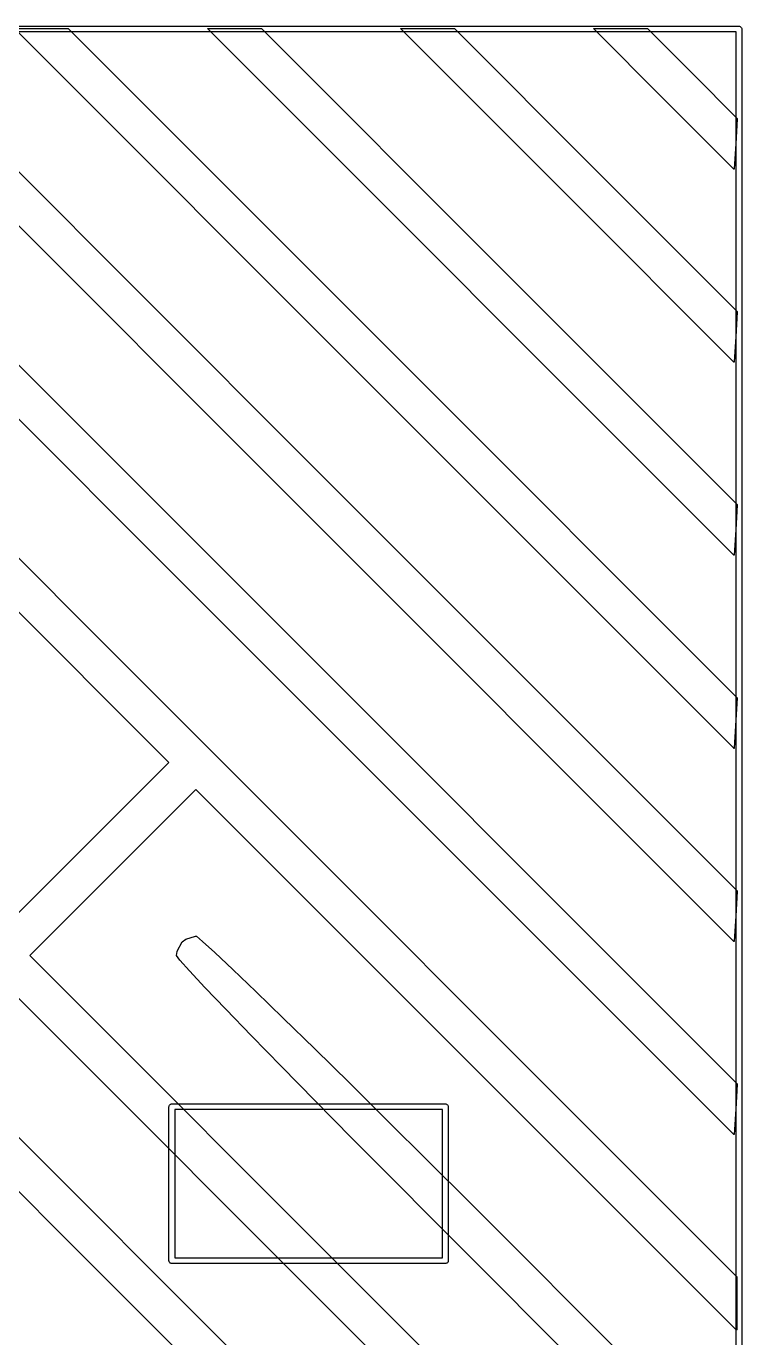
# Model space of a CAD drawing. Extents: x 195.4 to 235.6, y -143.1 to -103.
# Drawn here: x 223 to 235.55, y -125.95 to -102.95 of the extents above; entities that cross this region are included whole.
import ezdxf

# ---------------------------------------------------------------- set-up
doc = ezdxf.new("R2010")
doc.units = 0
doc.layers.add('BLACK', color=7, linetype='CONTINUOUS')

msp = doc.modelspace()

# ---------------------------------------------------------------- linework, layer by layer
at = {"layer": 'BLACK', "linetype": 'CONTINUOUS'}
for p, q in [((195.502, -102.95), (235.498, -102.95)), ((203.413, -102.99), (235.46, -135.036)), ((213.573, -102.99), (224.517, -113.933)), ((225.716, -112.692), (216.022, -102.997)), ((216.96, -102.99), (226.215, -112.245)), ((227.41, -110.999), (219.409, -102.997)), ((220.347, -102.99), (227.909, -110.552)), ((229.103, -109.306), (222.796, -102.997)), ((222.799, -102.989), (223.731, -102.989)), ((223.731, -102.989), (223.731, -102.989)), ((223.731, -102.989), (223.731, -102.989)), ((223.731, -102.989), (223.731, -102.989)), ((223.731, -102.989), (223.732, -102.989)), ((223.731, -102.989), (223.731, -102.989)), ((223.732, -102.989), (223.732, -102.989)), ((223.732, -102.989), (223.732, -102.989)), ((223.732, -102.989), (223.732, -102.989)), ((223.732, -102.989), (223.733, -102.989)), ((223.733, -102.989), (223.733, -102.99)), ((223.733, -102.99), (223.733, -102.99)), ((223.733, -102.99), (223.733, -102.99)), ((223.733, -102.99), (223.734, -102.99)), ((223.734, -102.99), (223.734, -102.99)), ((223.734, -102.99), (229.602, -108.859)), ((226.181, -102.992), (226.182, -102.991)), ((226.181, -102.993), (226.181, -102.992)), ((226.181, -102.992), (226.181, -102.992)), ((226.181, -102.992), (226.181, -102.992)), ((226.181, -102.992), (226.181, -102.992)), ((226.181, -102.994), (226.181, -102.993)), ((226.181, -102.993), (226.181, -102.993)), ((226.181, -102.993), (226.181, -102.993)), ((226.181, -102.993), (226.181, -102.993)), ((226.181, -102.995), (226.181, -102.994)), ((226.181, -102.994), (226.181, -102.994)), ((226.181, -102.994), (226.181, -102.994)), ((226.181, -102.994), (226.181, -102.994)), ((226.181, -102.996), (226.181, -102.995)), ((226.181, -102.995), (226.181, -102.995)), ((226.181, -102.995), (226.181, -102.995)), ((226.181, -102.995), (226.181, -102.995)), ((226.182, -102.996), (226.181, -102.996)), ((226.181, -102.996), (226.181, -102.996)), ((226.181, -102.996), (226.181, -102.996)), ((226.182, -102.991), (226.182, -102.99)), ((226.182, -102.99), (226.182, -102.99)), ((226.182, -102.99), (226.182, -102.99)), ((226.182, -102.99), (226.182, -102.99)), ((226.182, -102.99), (226.183, -102.99)), ((226.182, -102.991), (226.182, -102.991)), ((226.182, -102.991), (226.182, -102.991)), ((226.182, -102.991), (226.182, -102.991)), ((226.182, -102.997), (226.182, -102.996)), ((226.182, -102.996), (226.182, -102.996)), ((226.182, -102.996), (226.182, -102.996)), ((226.182, -102.996), (226.182, -102.996)), ((235.41, -112.228), (226.182, -102.997)), ((226.182, -102.997), (226.182, -102.997)), ((226.182, -102.997), (226.182, -102.997)), ((226.183, -102.99), (226.183, -102.989)), ((226.183, -102.989), (226.183, -102.989)), ((226.183, -102.989), (226.183, -102.989)), ((226.183, -102.989), (226.184, -102.989)), ((226.183, -102.99), (226.183, -102.99)), ((226.184, -102.989), (226.184, -102.989)), ((226.184, -102.989), (226.184, -102.989)), ((226.184, -102.989), (226.184, -102.989)), ((226.184, -102.989), (226.185, -102.989)), ((226.185, -102.989), (226.185, -102.989)), ((226.185, -102.989), (226.185, -102.989)), ((226.185, -102.989), (226.185, -102.989)), ((226.185, -102.989), (226.186, -102.989)), ((226.186, -102.989), (227.117, -102.989)), ((227.117, -102.989), (227.118, -102.989)), ((227.118, -102.989), (227.118, -102.989)), ((227.118, -102.989), (227.118, -102.989)), ((227.118, -102.989), (227.118, -102.989)), ((227.118, -102.989), (227.119, -102.989)), ((227.119, -102.989), (227.119, -102.989)), ((227.119, -102.989), (227.119, -102.989)), ((227.119, -102.989), (227.119, -102.989)), ((227.119, -102.989), (227.12, -102.989)), ((227.12, -102.989), (227.12, -102.99)), ((227.12, -102.99), (227.12, -102.99)), ((227.12, -102.99), (227.12, -102.99)), ((227.12, -102.99), (227.12, -102.99)), ((227.12, -102.99), (227.121, -102.99)), ((227.121, -102.99), (231.295, -107.165)), ((229.568, -102.992), (229.569, -102.991)), ((229.568, -102.993), (229.568, -102.992)), ((229.568, -102.992), (229.568, -102.992)), ((229.568, -102.992), (229.568, -102.992)), ((229.568, -102.992), (229.568, -102.992)), ((229.568, -102.994), (229.568, -102.993)), ((229.568, -102.993), (229.568, -102.993)), ((229.568, -102.993), (229.568, -102.993)), ((229.568, -102.993), (229.568, -102.993)), ((229.568, -102.995), (229.568, -102.994)), ((229.568, -102.994), (229.568, -102.994)), ((229.568, -102.994), (229.568, -102.994)), ((229.568, -102.994), (229.568, -102.994)), ((229.568, -102.996), (229.568, -102.995)), ((229.568, -102.995), (229.568, -102.995)), ((229.568, -102.995), (229.568, -102.995)), ((229.568, -102.995), (229.568, -102.995)), ((229.569, -102.996), (229.568, -102.996)), ((229.568, -102.996), (229.568, -102.996)), ((229.568, -102.996), (229.568, -102.996)), ((229.568, -102.996), (229.568, -102.996)), ((229.569, -102.991), (229.569, -102.99)), ((229.569, -102.99), (229.569, -102.99)), ((229.569, -102.99), (229.569, -102.99)), ((229.569, -102.99), (229.57, -102.99)), ((229.569, -102.991), (229.569, -102.991)), ((229.569, -102.991), (229.569, -102.991)), ((229.569, -102.991), (229.569, -102.991)), ((229.569, -102.991), (229.569, -102.991)), ((229.569, -102.997), (229.569, -102.996)), ((229.569, -102.996), (229.569, -102.996)), ((229.569, -102.996), (229.569, -102.996)), ((232.49, -105.919), (229.569, -102.997)), ((229.569, -102.997), (229.569, -102.997)), ((229.569, -102.997), (229.569, -102.997)), ((229.57, -102.99), (229.57, -102.989)), ((229.57, -102.989), (229.57, -102.989)), ((229.57, -102.989), (229.571, -102.989)), ((229.57, -102.99), (229.57, -102.99)), ((229.571, -102.989), (229.571, -102.989)), ((229.571, -102.989), (229.571, -102.989)), ((229.571, -102.989), (229.571, -102.989)), ((229.571, -102.989), (229.571, -102.989)), ((229.571, -102.989), (229.572, -102.989)), ((229.572, -102.989), (229.572, -102.989)), ((229.572, -102.989), (229.572, -102.989)), ((229.572, -102.989), (229.572, -102.989)), ((229.572, -102.989), (229.573, -102.989)), ((229.573, -102.989), (230.504, -102.989)), ((230.504, -102.989), (230.505, -102.989)), ((230.505, -102.989), (230.505, -102.989)), ((230.505, -102.989), (230.505, -102.989)), ((230.505, -102.989), (230.505, -102.989)), ((230.505, -102.989), (230.506, -102.989)), ((230.506, -102.989), (230.506, -102.989)), ((230.506, -102.989), (230.506, -102.989)), ((230.506, -102.989), (230.506, -102.989)), ((230.506, -102.989), (230.507, -102.989)), ((230.507, -102.989), (230.507, -102.99)), ((230.507, -102.99), (230.507, -102.99)), ((230.507, -102.99), (230.507, -102.99)), ((230.507, -102.99), (230.508, -102.99)), ((230.508, -102.99), (230.508, -102.99)), ((230.508, -102.99), (232.989, -105.472)), ((232.956, -102.992), (232.956, -102.991)), ((232.956, -102.991), (232.957, -102.991)), ((232.956, -102.993), (232.956, -102.992)), ((232.956, -102.992), (232.956, -102.992)), ((232.956, -102.992), (232.956, -102.992)), ((232.956, -102.992), (232.956, -102.992)), ((232.956, -102.994), (232.956, -102.993)), ((232.956, -102.993), (232.956, -102.993)), ((232.956, -102.993), (232.956, -102.993)), ((232.956, -102.993), (232.956, -102.993)), ((232.956, -102.995), (232.956, -102.994)), ((232.956, -102.994), (232.956, -102.994)), ((232.956, -102.994), (232.956, -102.994)), ((232.956, -102.994), (232.956, -102.994)), ((232.956, -102.996), (232.956, -102.995)), ((232.956, -102.995), (232.956, -102.995)), ((232.956, -102.995), (232.956, -102.995)), ((232.956, -102.995), (232.956, -102.995)), ((232.957, -102.996), (232.956, -102.996)), ((232.956, -102.996), (232.956, -102.996)), ((232.956, -102.996), (232.956, -102.996)), ((232.956, -102.996), (232.956, -102.996)), ((232.957, -102.991), (232.957, -102.99)), ((232.957, -102.99), (232.957, -102.99)), ((232.957, -102.99), (232.957, -102.99)), ((232.957, -102.99), (232.957, -102.99)), ((232.957, -102.99), (232.958, -102.99)), ((232.957, -102.991), (232.957, -102.991)), ((232.957, -102.991), (232.957, -102.991)), ((232.957, -102.997), (232.957, -102.996)), ((232.957, -102.996), (232.957, -102.996)), ((232.957, -102.996), (232.957, -102.996)), ((234.184, -104.227), (232.957, -102.997)), ((232.957, -102.997), (232.957, -102.997)), ((232.957, -102.997), (232.957, -102.997)), ((232.958, -102.99), (232.958, -102.989)), ((232.958, -102.989), (232.958, -102.989)), ((232.958, -102.989), (232.958, -102.989)), ((232.958, -102.989), (232.959, -102.989)), ((232.958, -102.99), (232.958, -102.99)), ((232.959, -102.989), (232.959, -102.989)), ((232.959, -102.989), (232.959, -102.989)), ((232.959, -102.989), (232.959, -102.989)), ((232.959, -102.989), (232.96, -102.989)), ((232.96, -102.989), (232.96, -102.989)), ((232.96, -102.989), (232.96, -102.989)), ((232.96, -102.989), (232.96, -102.989)), ((232.96, -102.989), (232.961, -102.989)), ((232.961, -102.989), (233.893, -102.989)), ((233.893, -102.989), (233.894, -102.989)), ((233.894, -102.989), (233.894, -102.989)), ((233.894, -102.989), (233.894, -102.989)), ((233.894, -102.989), (233.894, -102.989)), ((233.894, -102.989), (233.895, -102.989)), ((233.895, -102.989), (233.895, -102.989)), ((233.895, -102.989), (233.895, -102.989)), ((233.895, -102.989), (233.895, -102.989)), ((233.895, -102.989), (233.896, -102.989)), ((233.896, -102.989), (233.896, -102.99)), ((233.896, -102.99), (233.896, -102.99)), ((233.896, -102.99), (233.896, -102.99)), ((233.896, -102.99), (233.897, -102.99)), ((233.897, -102.99), (233.897, -102.99)), ((233.897, -102.99), (234.683, -103.78)), ((235.498, -102.95), (235.5, -102.95)), ((235.5, -102.95), (235.502, -102.95)), ((235.502, -102.95), (235.51, -102.951)), ((235.51, -102.951), (235.519, -102.954)), ((235.519, -102.954), (235.528, -102.958)), ((235.528, -102.958), (235.536, -102.964)), ((235.536, -102.964), (235.542, -102.972)), ((235.542, -102.972), (235.546, -102.981)), ((235.546, -102.981), (235.549, -102.99)), ((235.549, -102.99), (235.55, -103)), ((235.55, -103), (235.55, -103.002)), ((235.55, -103.002), (235.55, -142.998)), ((235.45, -103.05), (195.55, -103.05)), ((235.45, -142.95), (235.45, -103.05)), ((234.683, -103.78), (235.47, -104.57)), ((235.41, -105.456), (234.184, -104.227)), ((234.184, -104.227), (234.184, -104.227)), ((234.184, -104.227), (234.184, -104.227)), ((235.471, -104.573), (235.445, -105.013)), ((235.47, -104.57), (235.47, -104.57)), ((235.47, -104.57), (235.47, -104.57)), ((235.47, -104.57), (235.47, -104.57)), ((235.47, -104.57), (235.47, -104.57)), ((235.47, -104.57), (235.47, -104.57)), ((235.47, -104.57), (235.47, -104.57)), ((235.47, -104.57), (235.471, -104.571)), ((235.471, -104.571), (235.471, -104.571)), ((235.471, -104.571), (235.471, -104.571)), ((235.471, -104.571), (235.471, -104.571)), ((235.471, -104.571), (235.471, -104.571)), ((235.471, -104.571), (235.471, -104.572)), ((235.471, -104.572), (235.471, -104.572)), ((235.471, -104.572), (235.471, -104.572)), ((235.471, -104.572), (235.471, -104.572)), ((235.471, -104.572), (235.471, -104.573)), ((235.471, -104.573), (235.471, -104.573)), ((235.471, -104.573), (235.471, -104.573)), ((235.471, -104.573), (235.471, -104.573)), ((235.445, -105.013), (235.419, -105.453)), ((232.989, -105.472), (235.47, -107.954)), ((235.411, -105.456), (235.41, -105.456)), ((235.411, -105.457), (235.411, -105.456)), ((235.412, -105.457), (235.411, -105.457)), ((235.411, -105.457), (235.411, -105.457)), ((235.411, -105.457), (235.411, -105.457)), ((235.413, -105.458), (235.412, -105.457)), ((235.412, -105.457), (235.412, -105.457)), ((235.412, -105.457), (235.412, -105.457)), ((235.412, -105.457), (235.412, -105.457)), ((235.412, -105.457), (235.412, -105.457)), ((235.414, -105.458), (235.413, -105.458)), ((235.413, -105.458), (235.413, -105.458)), ((235.413, -105.458), (235.413, -105.458)), ((235.413, -105.458), (235.413, -105.458)), ((235.415, -105.458), (235.414, -105.458)), ((235.414, -105.458), (235.414, -105.458)), ((235.414, -105.458), (235.414, -105.458)), ((235.414, -105.458), (235.414, -105.458)), ((235.416, -105.457), (235.415, -105.458)), ((235.415, -105.458), (235.415, -105.458)), ((235.415, -105.458), (235.415, -105.458)), ((235.415, -105.458), (235.415, -105.458)), ((235.417, -105.457), (235.416, -105.457)), ((235.416, -105.457), (235.416, -105.457)), ((235.416, -105.457), (235.416, -105.457)), ((235.416, -105.457), (235.416, -105.457)), ((235.416, -105.457), (235.416, -105.457)), ((235.418, -105.456), (235.417, -105.456)), ((235.417, -105.456), (235.417, -105.456)), ((235.417, -105.456), (235.417, -105.457)), ((235.417, -105.457), (235.417, -105.457)), ((235.417, -105.457), (235.417, -105.457)), ((235.419, -105.455), (235.418, -105.455)), ((235.418, -105.455), (235.418, -105.455)), ((235.418, -105.455), (235.418, -105.456)), ((235.418, -105.456), (235.418, -105.456)), ((235.418, -105.456), (235.418, -105.456)), ((235.418, -105.456), (235.418, -105.456)), ((235.418, -105.456), (235.418, -105.456)), ((235.419, -105.453), (235.419, -105.453)), ((235.419, -105.453), (235.419, -105.453)), ((235.419, -105.453), (235.419, -105.454)), ((235.419, -105.454), (235.419, -105.454)), ((235.419, -105.454), (235.419, -105.454)), ((235.419, -105.454), (235.419, -105.454)), ((235.419, -105.454), (235.419, -105.455)), ((235.419, -105.455), (235.419, -105.455)), ((235.41, -108.842), (232.49, -105.919)), ((232.49, -105.919), (232.49, -105.919)), ((231.295, -107.165), (231.295, -107.165)), ((231.295, -107.165), (235.47, -111.34)), ((235.471, -107.958), (235.445, -108.398)), ((235.47, -107.954), (235.47, -107.954)), ((235.47, -107.954), (235.47, -107.954)), ((235.47, -107.954), (235.47, -107.954)), ((235.47, -107.954), (235.47, -107.955)), ((235.47, -107.955), (235.47, -107.955)), ((235.47, -107.955), (235.471, -107.955)), ((235.471, -107.955), (235.471, -107.955)), ((235.471, -107.955), (235.471, -107.955)), ((235.471, -107.955), (235.471, -107.956)), ((235.471, -107.956), (235.471, -107.956)), ((235.471, -107.956), (235.471, -107.956)), ((235.471, -107.956), (235.471, -107.956)), ((235.471, -107.956), (235.471, -107.957)), ((235.471, -107.957), (235.471, -107.957)), ((235.471, -107.957), (235.471, -107.957)), ((235.471, -107.957), (235.471, -107.957)), ((235.471, -107.957), (235.471, -107.958)), ((235.471, -107.958), (235.471, -107.958)), ((235.471, -107.958), (235.471, -107.958)), ((235.445, -108.398), (235.419, -108.838)), ((229.602, -108.859), (235.47, -114.727)), ((235.411, -108.842), (235.41, -108.842)), ((235.412, -108.842), (235.411, -108.842)), ((235.411, -108.842), (235.411, -108.842)), ((235.411, -108.842), (235.411, -108.842)), ((235.411, -108.842), (235.411, -108.842)), ((235.412, -108.843), (235.412, -108.842)), ((235.413, -108.843), (235.412, -108.843)), ((235.412, -108.843), (235.412, -108.843)), ((235.412, -108.843), (235.412, -108.843)), ((235.412, -108.843), (235.412, -108.843)), ((235.414, -108.843), (235.413, -108.843)), ((235.413, -108.843), (235.413, -108.843)), ((235.413, -108.843), (235.413, -108.843)), ((235.413, -108.843), (235.413, -108.843)), ((235.415, -108.843), (235.414, -108.843)), ((235.414, -108.843), (235.414, -108.843)), ((235.414, -108.843), (235.414, -108.843)), ((235.414, -108.843), (235.414, -108.843)), ((235.416, -108.843), (235.415, -108.843)), ((235.415, -108.843), (235.415, -108.843)), ((235.415, -108.843), (235.415, -108.843)), ((235.415, -108.843), (235.415, -108.843)), ((235.417, -108.842), (235.416, -108.842)), ((235.416, -108.842), (235.416, -108.843)), ((235.416, -108.843), (235.416, -108.843)), ((235.416, -108.843), (235.416, -108.843)), ((235.416, -108.843), (235.416, -108.843)), ((235.418, -108.842), (235.417, -108.842)), ((235.417, -108.842), (235.417, -108.842)), ((235.417, -108.842), (235.417, -108.842)), ((235.417, -108.842), (235.417, -108.842)), ((235.417, -108.842), (235.417, -108.842)), ((235.419, -108.84), (235.418, -108.84)), ((235.418, -108.84), (235.418, -108.841)), ((235.418, -108.841), (235.418, -108.841)), ((235.418, -108.841), (235.418, -108.841)), ((235.418, -108.841), (235.418, -108.841)), ((235.418, -108.841), (235.418, -108.841)), ((235.418, -108.841), (235.418, -108.842)), ((235.419, -108.838), (235.419, -108.838)), ((235.419, -108.838), (235.419, -108.839)), ((235.419, -108.839), (235.419, -108.839)), ((235.419, -108.839), (235.419, -108.839)), ((235.419, -108.839), (235.419, -108.839)), ((235.419, -108.839), (235.419, -108.84)), ((235.419, -108.84), (235.419, -108.84)), ((235.419, -108.84), (235.419, -108.84)), ((225.5, -115.863), (219.07, -109.432)), ((235.41, -115.614), (229.103, -109.306)), ((229.103, -109.306), (229.103, -109.306)), ((227.909, -110.552), (227.909, -110.552)), ((227.909, -110.552), (235.47, -118.113)), ((235.41, -119.001), (227.41, -110.999)), ((227.41, -110.999), (227.41, -110.999)), ((235.471, -111.344), (235.445, -111.784)), ((235.47, -111.34), (235.47, -111.34)), ((235.47, -111.34), (235.47, -111.341)), ((235.47, -111.341), (235.47, -111.341)), ((235.47, -111.341), (235.47, -111.341)), ((235.47, -111.341), (235.47, -111.341)), ((235.47, -111.341), (235.471, -111.341)), ((235.471, -111.341), (235.471, -111.341)), ((235.471, -111.341), (235.471, -111.342)), ((235.471, -111.342), (235.471, -111.342)), ((235.471, -111.342), (235.471, -111.342)), ((235.471, -111.342), (235.471, -111.342)), ((235.471, -111.342), (235.471, -111.343)), ((235.471, -111.343), (235.471, -111.343)), ((235.471, -111.343), (235.471, -111.343)), ((235.471, -111.343), (235.471, -111.343)), ((235.471, -111.343), (235.471, -111.344)), ((235.471, -111.344), (235.471, -111.344)), ((235.471, -111.344), (235.471, -111.344)), ((235.471, -111.344), (235.471, -111.344)), ((235.445, -111.784), (235.419, -112.225)), ((235.445, -111.784), (235.445, -111.784)), ((226.215, -112.245), (226.215, -112.245)), ((226.215, -112.245), (235.47, -121.5)), ((235.411, -112.228), (235.41, -112.228)), ((235.411, -112.229), (235.411, -112.228)), ((235.411, -112.228), (235.411, -112.228)), ((235.411, -112.228), (235.411, -112.228)), ((235.412, -112.229), (235.411, -112.229)), ((235.413, -112.229), (235.412, -112.229)), ((235.412, -112.229), (235.412, -112.229)), ((235.412, -112.229), (235.412, -112.229)), ((235.412, -112.229), (235.412, -112.229)), ((235.412, -112.229), (235.412, -112.229)), ((235.414, -112.229), (235.413, -112.229)), ((235.413, -112.229), (235.413, -112.229)), ((235.413, -112.229), (235.413, -112.229)), ((235.413, -112.229), (235.413, -112.229)), ((235.415, -112.229), (235.414, -112.229)), ((235.414, -112.229), (235.414, -112.229)), ((235.414, -112.229), (235.414, -112.229)), ((235.414, -112.229), (235.414, -112.229)), ((235.416, -112.229), (235.415, -112.229)), ((235.415, -112.229), (235.415, -112.229)), ((235.415, -112.229), (235.415, -112.229)), ((235.415, -112.229), (235.415, -112.229)), ((235.417, -112.229), (235.416, -112.229)), ((235.416, -112.229), (235.416, -112.229)), ((235.416, -112.229), (235.416, -112.229)), ((235.416, -112.229), (235.416, -112.229)), ((235.416, -112.229), (235.416, -112.229)), ((235.418, -112.228), (235.417, -112.228)), ((235.417, -112.228), (235.417, -112.228)), ((235.417, -112.228), (235.417, -112.228)), ((235.417, -112.228), (235.417, -112.229)), ((235.417, -112.229), (235.417, -112.229)), ((235.419, -112.227), (235.418, -112.227)), ((235.418, -112.227), (235.418, -112.227)), ((235.418, -112.227), (235.418, -112.227)), ((235.418, -112.227), (235.418, -112.227)), ((235.418, -112.227), (235.418, -112.227)), ((235.418, -112.227), (235.418, -112.228)), ((235.418, -112.228), (235.418, -112.228)), ((235.419, -112.225), (235.419, -112.225)), ((235.419, -112.225), (235.419, -112.225)), ((235.419, -112.225), (235.419, -112.225)), ((235.419, -112.225), (235.419, -112.226)), ((235.419, -112.226), (235.419, -112.226)), ((235.419, -112.226), (235.419, -112.226)), ((235.419, -112.226), (235.419, -112.226)), ((235.419, -112.226), (235.419, -112.227)), ((235.41, -122.388), (225.716, -112.692)), ((225.716, -112.692), (225.716, -112.692)), ((223.938, -124.46), (212.427, -112.949)), ((224.517, -113.933), (235.46, -124.876)), ((235.471, -114.731), (235.419, -115.611)), ((235.47, -114.727), (235.47, -114.727)), ((235.47, -114.727), (235.47, -114.727)), ((235.47, -114.727), (235.47, -114.727)), ((235.47, -114.727), (235.47, -114.727)), ((235.47, -114.727), (235.47, -114.728)), ((235.47, -114.728), (235.471, -114.728)), ((235.471, -114.728), (235.471, -114.728)), ((235.471, -114.728), (235.471, -114.728)), ((235.471, -114.728), (235.471, -114.729)), ((235.471, -114.729), (235.471, -114.729)), ((235.471, -114.729), (235.471, -114.729)), ((235.471, -114.729), (235.471, -114.729)), ((235.471, -114.729), (235.471, -114.729)), ((235.471, -114.729), (235.471, -114.73)), ((235.471, -114.73), (235.471, -114.73)), ((235.471, -114.73), (235.471, -114.73)), ((235.471, -114.73), (235.471, -114.73)), ((235.471, -114.73), (235.471, -114.731)), ((235.471, -114.731), (235.471, -114.731)), ((235.411, -115.615), (235.41, -115.614)), ((235.412, -115.615), (235.411, -115.615)), ((235.411, -115.615), (235.411, -115.615)), ((235.411, -115.615), (235.411, -115.615)), ((235.411, -115.615), (235.411, -115.615)), ((235.412, -115.616), (235.412, -115.615)), ((235.412, -115.615), (235.412, -115.615)), ((235.412, -115.615), (235.412, -115.615)), ((235.413, -115.616), (235.412, -115.616)), ((235.412, -115.616), (235.412, -115.616)), ((235.414, -115.616), (235.413, -115.616)), ((235.413, -115.616), (235.413, -115.616)), ((235.413, -115.616), (235.413, -115.616)), ((235.413, -115.616), (235.413, -115.616)), ((235.415, -115.616), (235.414, -115.616)), ((235.414, -115.616), (235.414, -115.616)), ((235.414, -115.616), (235.414, -115.616)), ((235.414, -115.616), (235.414, -115.616)), ((235.416, -115.616), (235.415, -115.616)), ((235.415, -115.616), (235.415, -115.616)), ((235.415, -115.616), (235.415, -115.616)), ((235.415, -115.616), (235.415, -115.616)), ((235.417, -115.615), (235.416, -115.615)), ((235.416, -115.615), (235.416, -115.615)), ((235.416, -115.615), (235.416, -115.616)), ((235.416, -115.616), (235.416, -115.616)), ((235.416, -115.616), (235.416, -115.616)), ((235.418, -115.614), (235.417, -115.615)), ((235.417, -115.615), (235.417, -115.615)), ((235.417, -115.615), (235.417, -115.615)), ((235.417, -115.615), (235.417, -115.615)), ((235.417, -115.615), (235.417, -115.615)), ((235.419, -115.613), (235.418, -115.613)), ((235.418, -115.613), (235.418, -115.613)), ((235.418, -115.613), (235.418, -115.614)), ((235.418, -115.614), (235.418, -115.614)), ((235.418, -115.614), (235.418, -115.614)), ((235.418, -115.614), (235.418, -115.614)), ((235.418, -115.614), (235.418, -115.614)), ((235.419, -115.611), (235.419, -115.611)), ((235.419, -115.611), (235.419, -115.612)), ((235.419, -115.612), (235.419, -115.612)), ((235.419, -115.612), (235.419, -115.612)), ((235.419, -115.612), (235.419, -115.612)), ((235.419, -115.612), (235.419, -115.613)), ((235.419, -115.613), (235.419, -115.613)), ((235.419, -115.613), (235.419, -115.613)), ((224.044, -117.32), (225.5, -115.863)), ((225.974, -116.336), (223.06, -119.25)), ((230.711, -121.074), (225.974, -116.336)), ((222.587, -118.776), (224.044, -117.32)), ((224.044, -117.32), (224.044, -117.32)), ((235.41, -132.548), (220.636, -117.772)), ((235.471, -118.117), (235.445, -118.558)), ((235.47, -118.113), (235.47, -118.113)), ((235.47, -118.113), (235.47, -118.114)), ((235.47, -118.114), (235.47, -118.114)), ((235.47, -118.114), (235.47, -118.114)), ((235.47, -118.114), (235.47, -118.114)), ((235.47, -118.114), (235.471, -118.114)), ((235.471, -118.114), (235.471, -118.114)), ((235.471, -118.114), (235.471, -118.115)), ((235.471, -118.115), (235.471, -118.115)), ((235.471, -118.115), (235.471, -118.115)), ((235.471, -118.115), (235.471, -118.115)), ((235.471, -118.115), (235.471, -118.116)), ((235.471, -118.116), (235.471, -118.116)), ((235.471, -118.116), (235.471, -118.116)), ((235.471, -118.116), (235.471, -118.116)), ((235.471, -118.116), (235.471, -118.117)), ((235.471, -118.117), (235.471, -118.117)), ((235.471, -118.117), (235.471, -118.117)), ((235.471, -118.117), (235.471, -118.117)), ((235.445, -118.558), (235.419, -118.998)), ((225.794, -118.963), (225.968, -118.906)), ((225.968, -118.906), (225.968, -118.906)), ((225.968, -118.906), (225.969, -118.906)), ((225.969, -118.906), (225.969, -118.906)), ((225.969, -118.906), (225.969, -118.906)), ((225.969, -118.906), (225.969, -118.906)), ((225.969, -118.906), (225.969, -118.906)), ((225.969, -118.906), (225.97, -118.906)), ((225.97, -118.906), (225.97, -118.906)), ((225.97, -118.906), (225.97, -118.906)), ((225.97, -118.906), (225.97, -118.906)), ((225.97, -118.906), (225.971, -118.906)), ((225.971, -118.906), (225.971, -118.906)), ((225.971, -118.906), (225.971, -118.906)), ((225.971, -118.906), (225.971, -118.906)), ((225.971, -118.906), (225.972, -118.906)), ((225.972, -118.906), (225.981, -118.91)), ((225.981, -118.91), (225.981, -118.91)), ((225.981, -118.91), (225.981, -118.91)), ((225.981, -118.91), (225.981, -118.91)), ((225.981, -118.91), (225.982, -118.911)), ((225.982, -118.911), (225.982, -118.911)), ((225.982, -118.911), (225.982, -118.911)), ((225.982, -118.911), (225.982, -118.911)), ((225.982, -118.911), (226.09, -118.999)), ((225.641, -119.174), (225.732, -119.01)), ((225.732, -119.01), (225.733, -119.009)), ((225.732, -119.01), (225.732, -119.01)), ((225.732, -119.01), (225.732, -119.01)), ((225.732, -119.01), (225.732, -119.01)), ((225.732, -119.01), (225.732, -119.01)), ((225.733, -119.009), (225.733, -119.009)), ((225.733, -119.009), (225.733, -119.009)), ((225.733, -119.009), (225.733, -119.009)), ((225.733, -119.009), (225.734, -119.009)), ((225.734, -119.009), (225.793, -118.963)), ((225.734, -119.009), (225.734, -119.009)), ((225.734, -119.009), (225.734, -119.009)), ((225.793, -118.963), (225.793, -118.963)), ((225.793, -118.963), (225.793, -118.963)), ((225.793, -118.963), (225.793, -118.963)), ((225.793, -118.963), (225.794, -118.963)), ((225.794, -118.963), (225.794, -118.963)), ((225.794, -118.963), (225.794, -118.963)), ((225.794, -118.963), (225.794, -118.963)), ((226.09, -118.999), (226.09, -118.999)), ((226.09, -118.999), (226.09, -118.999)), ((226.09, -118.999), (226.09, -118.999)), ((226.09, -118.999), (226.306, -119.195)), ((235.411, -119.001), (235.41, -119.001)), ((235.411, -119.002), (235.411, -119.001)), ((235.411, -119.001), (235.411, -119.001)), ((235.412, -119.002), (235.411, -119.002)), ((235.411, -119.002), (235.411, -119.002)), ((235.413, -119.002), (235.412, -119.002)), ((235.412, -119.002), (235.412, -119.002)), ((235.412, -119.002), (235.412, -119.002)), ((235.412, -119.002), (235.412, -119.002)), ((235.412, -119.002), (235.412, -119.002)), ((235.414, -119.002), (235.413, -119.002)), ((235.413, -119.002), (235.413, -119.002)), ((235.413, -119.002), (235.413, -119.002)), ((235.413, -119.002), (235.413, -119.002)), ((235.415, -119.002), (235.414, -119.002)), ((235.414, -119.002), (235.414, -119.003)), ((235.414, -119.003), (235.414, -119.002)), ((235.414, -119.002), (235.414, -119.002)), ((235.416, -119.002), (235.415, -119.002)), ((235.415, -119.002), (235.415, -119.002)), ((235.415, -119.002), (235.415, -119.002)), ((235.415, -119.002), (235.415, -119.002)), ((235.417, -119.002), (235.416, -119.002)), ((235.416, -119.002), (235.416, -119.002)), ((235.416, -119.002), (235.416, -119.002)), ((235.416, -119.002), (235.416, -119.002)), ((235.416, -119.002), (235.416, -119.002)), ((235.418, -119.001), (235.417, -119.001)), ((235.417, -119.001), (235.417, -119.001)), ((235.417, -119.001), (235.417, -119.001)), ((235.417, -119.001), (235.417, -119.002)), ((235.417, -119.002), (235.417, -119.002)), ((235.419, -119), (235.418, -119)), ((235.418, -119), (235.418, -119)), ((235.418, -119), (235.418, -119)), ((235.418, -119), (235.418, -119)), ((235.418, -119), (235.418, -119.001)), ((235.418, -119.001), (235.418, -119.001)), ((235.418, -119.001), (235.418, -119.001)), ((235.419, -118.998), (235.419, -118.998)), ((235.419, -118.998), (235.419, -118.998)), ((235.419, -118.998), (235.419, -118.999)), ((235.419, -118.999), (235.419, -118.999)), ((235.419, -118.999), (235.419, -118.999)), ((235.419, -118.999), (235.419, -118.999)), ((235.419, -118.999), (235.419, -118.999)), ((235.419, -118.999), (235.419, -119)), ((223.06, -119.25), (229.263, -125.453)), ((225.63, -119.245), (225.641, -119.176)), ((225.63, -119.246), (225.63, -119.245)), ((225.63, -119.245), (225.63, -119.245)), ((225.63, -119.247), (225.63, -119.246)), ((225.63, -119.246), (225.63, -119.246)), ((225.63, -119.246), (225.63, -119.246)), ((225.63, -119.246), (225.63, -119.246)), ((225.63, -119.248), (225.63, -119.247)), ((225.63, -119.247), (225.63, -119.247)), ((225.63, -119.247), (225.63, -119.247)), ((225.63, -119.247), (225.63, -119.247)), ((225.631, -119.248), (225.63, -119.248)), ((225.63, -119.248), (225.63, -119.248)), ((225.63, -119.248), (225.63, -119.248)), ((225.631, -119.249), (225.631, -119.248)), ((225.69, -119.328), (225.631, -119.249)), ((225.631, -119.249), (225.631, -119.249)), ((225.641, -119.175), (225.641, -119.174)), ((225.641, -119.174), (225.641, -119.174)), ((225.641, -119.176), (225.641, -119.175)), ((225.641, -119.175), (225.641, -119.175)), ((225.641, -119.175), (225.641, -119.175)), ((225.641, -119.175), (225.641, -119.175)), ((225.641, -119.175), (225.641, -119.175)), ((225.86, -119.517), (225.69, -119.328)), ((225.69, -119.328), (225.69, -119.328)), ((225.69, -119.328), (225.69, -119.328)), ((225.69, -119.328), (225.69, -119.328)), ((226.306, -119.195), (226.306, -119.195)), ((226.306, -119.195), (226.306, -119.195)), ((226.306, -119.195), (226.306, -119.195)), ((226.306, -119.195), (226.62, -119.491)), ((226.132, -119.807), (225.86, -119.517)), ((225.86, -119.517), (225.86, -119.517)), ((225.86, -119.517), (225.86, -119.517)), ((225.86, -119.517), (225.86, -119.517)), ((226.62, -119.491), (226.62, -119.491)), ((226.62, -119.491), (226.62, -119.491)), ((226.62, -119.491), (227.023, -119.878)), ((226.497, -120.189), (226.132, -119.807)), ((226.132, -119.807), (226.132, -119.807)), ((226.132, -119.807), (226.132, -119.807)), ((227.023, -119.878), (227.023, -119.878)), ((227.023, -119.878), (227.023, -119.878)), ((227.023, -119.878), (227.506, -120.345)), ((226.947, -120.654), (226.497, -120.189)), ((226.497, -120.189), (226.497, -120.189)), ((226.497, -120.189), (226.497, -120.189)), ((227.506, -120.345), (227.506, -120.345)), ((227.506, -120.345), (227.506, -120.345)), ((227.506, -120.345), (228.058, -120.885)), ((227.473, -121.193), (226.947, -120.654)), ((226.947, -120.654), (226.947, -120.654)), ((226.947, -120.654), (226.947, -120.654)), ((228.058, -120.885), (228.058, -120.885)), ((228.058, -120.885), (228.671, -121.488)), ((228.066, -121.797), (227.473, -121.193)), ((227.473, -121.193), (227.473, -121.193)), ((227.473, -121.193), (227.473, -121.193)), ((235.453, -125.814), (230.711, -121.074)), ((230.711, -121.074), (230.711, -121.074)), ((228.671, -121.488), (228.671, -121.489)), ((228.671, -121.489), (228.671, -121.489)), ((228.671, -121.489), (229.336, -122.146)), ((235.471, -121.504), (235.445, -121.944)), ((235.47, -121.5), (235.47, -121.5)), ((235.47, -121.5), (235.47, -121.5)), ((235.47, -121.5), (235.47, -121.5)), ((235.47, -121.5), (235.47, -121.501)), ((235.47, -121.501), (235.47, -121.501)), ((235.47, -121.501), (235.471, -121.501)), ((235.471, -121.501), (235.471, -121.501)), ((235.471, -121.501), (235.471, -121.501)), ((235.471, -121.501), (235.471, -121.502)), ((235.471, -121.502), (235.471, -121.502)), ((235.471, -121.502), (235.471, -121.502)), ((235.471, -121.502), (235.471, -121.502)), ((235.471, -121.502), (235.471, -121.503)), ((235.471, -121.503), (235.471, -121.503)), ((235.471, -121.503), (235.471, -121.503)), ((235.471, -121.503), (235.471, -121.503)), ((235.471, -121.503), (235.471, -121.504)), ((235.471, -121.504), (235.471, -121.504)), ((235.471, -121.504), (235.471, -121.504)), ((225.5, -121.9), (225.501, -121.89)), ((225.5, -121.902), (225.5, -121.9)), ((225.5, -124.598), (225.5, -121.902)), ((225.501, -121.89), (225.504, -121.881)), ((225.504, -121.881), (225.508, -121.872)), ((225.508, -121.872), (225.514, -121.864)), ((225.514, -121.864), (225.522, -121.858)), ((225.522, -121.858), (225.531, -121.854)), ((225.531, -121.854), (225.54, -121.851)), ((225.54, -121.851), (225.548, -121.85)), ((225.548, -121.85), (225.55, -121.85)), ((225.55, -121.85), (225.552, -121.85)), ((225.552, -121.85), (230.348, -121.85)), ((228.716, -122.455), (228.066, -121.797)), ((228.066, -121.797), (228.066, -121.797)), ((228.066, -121.797), (228.066, -121.797)), ((228.066, -121.797), (228.066, -121.797)), ((228.066, -121.797), (228.066, -121.797)), ((230.348, -121.85), (230.35, -121.85)), ((230.35, -121.85), (230.352, -121.85)), ((230.352, -121.85), (230.36, -121.851)), ((230.36, -121.851), (230.369, -121.854)), ((230.369, -121.854), (230.378, -121.858)), ((230.378, -121.858), (230.386, -121.864)), ((230.386, -121.864), (230.392, -121.872)), ((230.392, -121.872), (230.396, -121.881)), ((230.396, -121.881), (230.399, -121.89)), ((230.399, -121.89), (230.4, -121.9)), ((230.4, -121.9), (230.4, -121.902)), ((230.4, -121.902), (230.4, -124.598)), ((225.6, -121.95), (225.6, -124.55)), ((230.3, -121.95), (225.6, -121.95)), ((230.3, -124.55), (230.3, -121.95)), ((235.445, -121.944), (235.419, -122.384)), ((229.336, -122.146), (229.336, -122.146)), ((229.336, -122.146), (229.336, -122.146)), ((229.336, -122.146), (230.043, -122.848)), ((229.415, -123.161), (228.716, -122.455)), ((228.716, -122.455), (228.716, -122.455)), ((228.716, -122.455), (228.716, -122.455)), ((235.411, -122.388), (235.41, -122.388)), ((235.412, -122.388), (235.411, -122.388)), ((235.411, -122.388), (235.411, -122.388)), ((235.411, -122.388), (235.411, -122.388)), ((235.411, -122.388), (235.411, -122.388)), ((235.412, -122.389), (235.412, -122.388)), ((235.413, -122.389), (235.412, -122.389)), ((235.412, -122.389), (235.412, -122.389)), ((235.412, -122.389), (235.412, -122.389)), ((235.412, -122.389), (235.412, -122.389)), ((235.414, -122.389), (235.413, -122.389)), ((235.413, -122.389), (235.413, -122.389)), ((235.413, -122.389), (235.413, -122.389)), ((235.413, -122.389), (235.413, -122.389)), ((235.415, -122.389), (235.414, -122.389)), ((235.414, -122.389), (235.414, -122.389)), ((235.414, -122.389), (235.414, -122.389)), ((235.414, -122.389), (235.414, -122.389)), ((235.416, -122.389), (235.415, -122.389)), ((235.415, -122.389), (235.415, -122.389)), ((235.415, -122.389), (235.415, -122.389)), ((235.415, -122.389), (235.415, -122.389)), ((235.417, -122.388), (235.416, -122.388)), ((235.416, -122.388), (235.416, -122.389)), ((235.416, -122.389), (235.416, -122.389)), ((235.416, -122.389), (235.416, -122.389)), ((235.416, -122.389), (235.416, -122.389)), ((235.418, -122.388), (235.417, -122.388)), ((235.417, -122.388), (235.417, -122.388)), ((235.417, -122.388), (235.417, -122.388)), ((235.417, -122.388), (235.417, -122.388)), ((235.417, -122.388), (235.417, -122.388)), ((235.419, -122.386), (235.418, -122.386)), ((235.418, -122.386), (235.418, -122.387)), ((235.418, -122.387), (235.418, -122.387)), ((235.418, -122.387), (235.418, -122.387)), ((235.418, -122.387), (235.418, -122.387)), ((235.418, -122.387), (235.418, -122.387)), ((235.418, -122.387), (235.418, -122.388)), ((235.419, -122.384), (235.419, -122.384)), ((235.419, -122.384), (235.419, -122.385)), ((235.419, -122.385), (235.419, -122.385)), ((235.419, -122.385), (235.419, -122.385)), ((235.419, -122.385), (235.419, -122.385)), ((235.419, -122.385), (235.419, -122.386)), ((235.419, -122.386), (235.419, -122.386)), ((235.419, -122.386), (235.419, -122.386)), ((230.043, -122.848), (230.043, -122.848)), ((230.043, -122.848), (230.043, -122.848)), ((230.043, -122.848), (230.782, -123.586)), ((229.415, -123.161), (229.415, -123.161)), ((229.415, -123.161), (229.415, -123.161)), ((230.155, -123.903), (229.415, -123.161)), ((230.782, -123.586), (230.782, -123.586)), ((230.782, -123.586), (235.46, -128.264)), ((230.542, -124.291), (230.155, -123.903)), ((230.155, -123.903), (230.155, -123.903)), ((235.453, -129.201), (230.542, -124.291)), ((230.542, -124.291), (230.542, -124.291)), ((235.453, -135.975), (223.938, -124.46)), ((223.938, -124.46), (223.938, -124.46)), ((225.5, -124.6), (225.5, -124.598)), ((225.501, -124.61), (225.5, -124.6)), ((225.504, -124.619), (225.501, -124.61)), ((225.508, -124.628), (225.504, -124.619)), ((225.514, -124.636), (225.508, -124.628)), ((225.522, -124.642), (225.514, -124.636)), ((225.531, -124.646), (225.522, -124.642)), ((225.54, -124.649), (225.531, -124.646)), ((225.548, -124.65), (225.54, -124.649)), ((225.55, -124.65), (225.548, -124.65)), ((225.552, -124.65), (225.55, -124.65)), ((230.348, -124.65), (225.552, -124.65)), ((225.6, -124.55), (230.3, -124.55)), ((230.35, -124.65), (230.348, -124.65)), ((230.352, -124.65), (230.35, -124.65)), ((230.36, -124.649), (230.352, -124.65)), ((230.369, -124.646), (230.36, -124.649)), ((230.378, -124.642), (230.369, -124.646)), ((230.386, -124.636), (230.378, -124.642)), ((230.392, -124.628), (230.386, -124.636)), ((230.396, -124.619), (230.392, -124.628)), ((230.399, -124.61), (230.396, -124.619)), ((230.4, -124.6), (230.399, -124.61)), ((230.4, -124.598), (230.4, -124.6)), ((235.46, -124.876), (235.46, -124.876)), ((235.46, -124.876), (235.46, -124.877)), ((235.46, -124.877), (235.46, -124.877)), ((235.46, -124.877), (235.461, -124.877)), ((235.461, -124.877), (235.461, -124.877)), ((235.461, -124.877), (235.461, -124.877)), ((235.461, -124.877), (235.461, -124.878)), ((235.461, -124.878), (235.461, -124.878)), ((235.461, -124.878), (235.461, -124.878)), ((235.461, -124.878), (235.461, -124.878)), ((235.461, -124.878), (235.461, -124.879)), ((235.461, -124.879), (235.461, -124.879)), ((235.461, -124.879), (235.461, -124.879)), ((235.461, -124.879), (235.461, -124.879)), ((235.461, -124.879), (235.461, -124.88)), ((235.461, -124.88), (235.461, -125.811)), ((229.263, -125.453), (235.47, -131.66)), ((235.453, -125.815), (235.453, -125.814)), ((235.454, -125.815), (235.453, -125.815)), ((235.455, -125.816), (235.454, -125.815)), ((235.454, -125.815), (235.454, -125.815)), ((235.454, -125.815), (235.454, -125.815)), ((235.454, -125.815), (235.454, -125.815)), ((235.454, -125.815), (235.454, -125.815)), ((235.454, -125.815), (235.454, -125.815)), ((235.454, -125.815), (235.454, -125.815)), ((235.456, -125.816), (235.455, -125.816)), ((235.455, -125.816), (235.455, -125.816)), ((235.455, -125.816), (235.455, -125.816)), ((235.455, -125.816), (235.455, -125.816)), ((235.457, -125.816), (235.456, -125.816)), ((235.456, -125.816), (235.456, -125.816)), ((235.456, -125.816), (235.456, -125.816)), ((235.456, -125.816), (235.456, -125.816)), ((235.458, -125.816), (235.457, -125.816)), ((235.457, -125.816), (235.457, -125.816)), ((235.457, -125.816), (235.457, -125.816)), ((235.457, -125.816), (235.457, -125.816)), ((235.459, -125.815), (235.458, -125.815)), ((235.458, -125.815), (235.458, -125.815)), ((235.458, -125.815), (235.458, -125.815)), ((235.458, -125.815), (235.458, -125.816)), ((235.46, -125.815), (235.459, -125.815)), ((235.459, -125.815), (235.459, -125.815)), ((235.459, -125.815), (235.459, -125.815)), ((235.459, -125.815), (235.459, -125.815)), ((235.461, -125.813), (235.46, -125.814)), ((235.46, -125.814), (235.46, -125.814)), ((235.46, -125.814), (235.46, -125.814)), ((235.46, -125.814), (235.46, -125.814)), ((235.46, -125.814), (235.46, -125.814)), ((235.46, -125.814), (235.46, -125.814)), ((235.46, -125.814), (235.46, -125.814)), ((235.46, -125.814), (235.46, -125.815)), ((235.461, -125.811), (235.461, -125.811)), ((235.461, -125.811), (235.461, -125.812)), ((235.461, -125.812), (235.461, -125.812)), ((235.461, -125.812), (235.461, -125.812)), ((235.461, -125.812), (235.461, -125.812)), ((235.461, -125.812), (235.461, -125.813)), ((235.461, -125.813), (235.461, -125.813)), ((235.461, -125.813), (235.461, -125.813)), ((235.461, -125.813), (235.461, -125.813))]:
    msp.add_line(p, q, dxfattribs=at)

doc.saveas('drawing.dxf')
